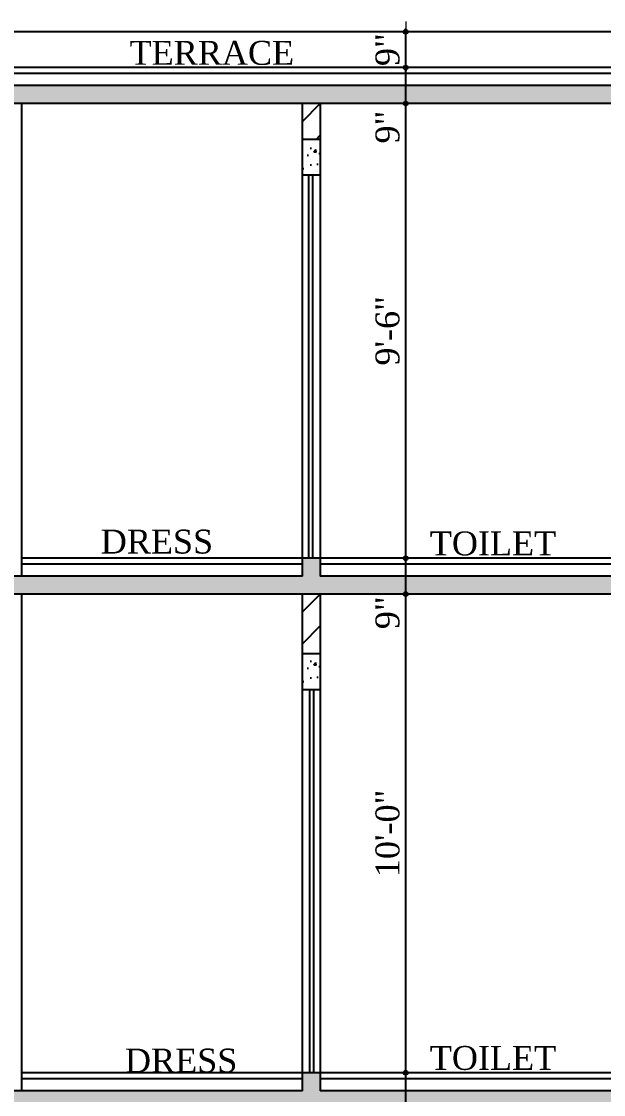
# Model space of a CAD drawing. Header units: feet. Extents: x 29269 to 32217, y -19918 to 20536.
# Drawn here: x 30145.3 to 30291.4, y -19580.8 to -19311.8 of the extents above; entities that cross this region are included whole.
import ezdxf

# ---------------------------------------------------------------- set-up
doc = ezdxf.new("R2010")
doc.units = ezdxf.units.FT
doc.header["$MEASUREMENT"] = 0
doc.header["$PDMODE"] = 2
doc.layers.get('0').update_dxf_attribs({"lineweight": 30})
doc.layers.add('BLK_1_FLR_1_REGULAR_ROOM_3', color=1, linetype='Continuous', plot=False)
for name, color, linetype, lineweight in [('D.DIM.', 191, 'Continuous', 5), ('HAT', 8, 'Continuous', 25), ('TEXT', 150, 'Continuous', 30), ('WAII', 1, 'Continuous', 25)]:
    doc.layers.add(name, color=color, linetype=linetype, lineweight=lineweight)
doc.styles.add('GURPREET', font='times.ttf')
doc.styles.get("Standard").update_dxf_attribs({"font": 'ARIALN.TTF'})
doc.dimstyles.new('GURPREET', dxfattribs={"dimtxt": 6, "dimasz": 0.4, "dimexe": 0.18, "dimexo": 0.0625, "dimgap": 1.5, "dimtad": 1, "dimdec": 1, "dimzin": 3, "dimdsep": 46, "dimlunit": 4, "dimtxsty": 'GURPREET', "dimblk": 'DIM TIK', "dimcen": 1, "dimse1": 1, "dimse2": 1, "dimclrd": 4, "dimclrt": 7, "dimadec": 0, "dimazin": 0, "dimtfac": 0.75, "dimtdec": 1, "dimtix": 1, "dimtmove": 2, "dimatfit": 3, "dimfxl": 0.18, "dimtolj": 1, "dimtzin": 0, "dimlwd": 25, "dimarcsym": 0})
doc.dimstyles.get("Standard").update_dxf_attribs({"dimtxt": 6, "dimasz": 4, "dimexe": 4, "dimexo": 4, "dimgap": 1, "dimtad": 1, "dimdec": 1, "dimzin": 3, "dimdsep": 46, "dimlunit": 4, "dimtxsty": 'Standard', "dimblk": 'ARCHTICK', "dimcen": 0.09, "dimadec": 0, "dimazin": 0, "dimtfac": 1.005, "dimtdec": 1, "dimtofl": 0, "dimtmove": 2, "dimatfit": 3, "dimfxl": 4, "dimfxlon": 1, "dimtolj": 1, "dimtzin": 0, "dimarcsym": 0})
pattern_1 = [(50, (-4015.833, -36884.417), (7.1726018, -0.62752135), [0.75, -8.25]), (355, (-4015.833, -36884.417), (-1.3875133, 7.5219213), [0.6, -6.6]), (100.451444, (-4015.235, -36884.469), (5.7850885, 6.8943999), [0.6374019, -7.0114211]), (46.1842, (-4015.833, -36882.417), (10.6724133, -1.6551928), [1.125, -12.375]), (96.635635, (-4014.944, -36882.555), (9.3466195, 9.741186), [0.9561034, -10.5171376]), (351.184164, (-4015.833, -36882.417), (9.3466195, 9.741186), [0.9, -9.9]), (21, (-4014.833, -36882.917), (5.9690705, -4.0261889), [0.75, -8.25]), (326, (-4014.833, -36882.917), (2.4331533, 7.2515005), [0.6, -6.6]), (71.451445, (-4014.3355, -36883.2524), (8.4022238, 3.2253115), [0.6374019, -7.0114211]), (37.5, (-4015.833, -36884.417), (0.12159855, 3.32893854), [0, -6.52, 0, -6.7, 0, -6.625]), (7.5, (-4015.833, -36884.417), (2.63069537, 3.94411712), [0, -3.82, 0, -6.37, 0, -2.525]), (327.5, (-4018.063, -36884.417), (5.33822436, -0.22554872), [0, -2.5, 0, -7.8, 0, -10.35]), (317.5, (-4019.063, -36884.417), (5.8318617, 1.0010498), [0, -3.25, 0, -5.18, 0, -7.35])]

# ---------------------------------------------------------------- blocks, each defined once
blk = doc.blocks.new('DIM TIK')
blk.add_hatch(color=7).paths.add_polyline_path([(-1.45, 0, 1), (1.45, 0, 1)])
at = {"color": 7}
for p, q in [((0, 1.45), (0, 6.43)), ((1.45, 0), (6.43, 0)), ((-6.43, 0), (-1.45, 0)), ((0, -6.43), (0, -1.45))]:
    blk.add_line(p, q, dxfattribs=at)
blk.add_circle((0, 0), 1.45, dxfattribs=at)
blk = doc.blocks.new('*D207')
at = {"layer": 'D.DIM.', "color": 4, "linetype": 'Continuous', "lineweight": 25, "transparency": 16777216}
blk.add_line((30241.77, -19583.98), (30241.77, -19575.78), dxfattribs=at)
at = {"layer": 'Defpoints', "color": 0, "transparency": 16777216}
for p in [(30220.32, -19575.38), (30241.77, -19575.38), (30241.77, -19584.38)]:
    blk.add_point(p, dxfattribs=at)
at = {"layer": 'D.DIM.', "color": 4, "lineweight": 25, "transparency": 16777216, "xscale": 0.4, "yscale": 0.4, "zscale": 0.4}
for p, rotation in [((30241.77, -19575.38), 90), ((30241.77, -19584.38), 270)]:
    blk.add_blockref('DIM TIK', p, dxfattribs=dict(at, rotation=rotation))
at = {"layer": 'D.DIM.', "color": 7, "transparency": 16777216, "insert": (30237.2, -19591.8), "char_height": 6, "attachment_point": 5, "rotation": 90, "style": 'GURPREET'}
blk.add_mtext('\\A1;9"', dxfattribs=at)
blk = doc.blocks.new('*D208')
at = {"layer": 'D.DIM.', "color": 4, "linetype": 'Continuous', "lineweight": 25, "transparency": 16777216}
blk.add_line((30241.77, -19574.98), (30241.77, -19455.78), dxfattribs=at)
at = {"layer": 'Defpoints', "color": 0, "transparency": 16777216}
for p in [(30220.32, -19455.38), (30241.77, -19455.38), (30220.32, -19575.38)]:
    blk.add_point(p, dxfattribs=at)
at = {"layer": 'D.DIM.', "color": 4, "lineweight": 25, "transparency": 16777216, "xscale": 0.4, "yscale": 0.4, "zscale": 0.4}
for p, rotation in [((30241.77, -19455.38), 90), ((30241.77, -19575.38), 270)]:
    blk.add_blockref('DIM TIK', p, dxfattribs=dict(at, rotation=rotation))
at = {"layer": 'D.DIM.', "color": 7, "transparency": 16777216, "insert": (30237.21, -19515.38), "char_height": 6, "attachment_point": 5, "rotation": 90, "style": 'GURPREET'}
blk.add_mtext('\\A1;10\'-0"', dxfattribs=at)
blk = doc.blocks.new('*D209')
at = {"layer": 'D.DIM.', "color": 4, "linetype": 'Continuous', "lineweight": 25, "transparency": 16777216}
blk.add_line((30241.77, -19454.98), (30241.77, -19446.78), dxfattribs=at)
at = {"layer": 'Defpoints', "color": 0, "transparency": 16777216}
for p in [(30220.32, -19446.38), (30241.77, -19446.38), (30220.32, -19455.38)]:
    blk.add_point(p, dxfattribs=at)
at = {"layer": 'D.DIM.', "color": 4, "lineweight": 25, "transparency": 16777216, "xscale": 0.4, "yscale": 0.4, "zscale": 0.4}
for p, rotation in [((30241.77, -19446.38), 90), ((30241.77, -19455.38), 270)]:
    blk.add_blockref('DIM TIK', p, dxfattribs=dict(at, rotation=rotation))
at = {"layer": 'D.DIM.', "color": 7, "transparency": 16777216, "insert": (30237.2, -19460.06), "char_height": 6, "attachment_point": 5, "rotation": 90, "style": 'GURPREET'}
blk.add_mtext('\\A1;9"', dxfattribs=at)
blk = doc.blocks.new('*D210')
at = {"layer": 'D.DIM.', "color": 4, "linetype": 'Continuous', "lineweight": 25, "transparency": 16777216}
blk.add_line((30241.77, -19445.98), (30241.77, -19332.78), dxfattribs=at)
at = {"layer": 'Defpoints', "color": 0, "transparency": 16777216}
for p in [(30220.32, -19332.38), (30241.77, -19332.38), (30220.32, -19446.38)]:
    blk.add_point(p, dxfattribs=at)
at = {"layer": 'D.DIM.', "color": 4, "lineweight": 25, "transparency": 16777216, "xscale": 0.4, "yscale": 0.4, "zscale": 0.4}
for p, rotation in [((30241.77, -19332.38), 90), ((30241.77, -19446.38), 270)]:
    blk.add_blockref('DIM TIK', p, dxfattribs=dict(at, rotation=rotation))
at = {"layer": 'D.DIM.', "color": 7, "transparency": 16777216, "insert": (30237.2, -19389.38), "char_height": 6, "attachment_point": 5, "rotation": 90, "style": 'GURPREET'}
blk.add_mtext('\\A1;9\'-6"', dxfattribs=at)
blk = doc.blocks.new('*D211')
at = {"layer": 'D.DIM.', "color": 4, "linetype": 'Continuous', "lineweight": 25, "transparency": 16777216}
blk.add_line((30241.77, -19331.98), (30241.77, -19323.78), dxfattribs=at)
at = {"layer": 'Defpoints', "color": 0, "transparency": 16777216}
for p in [(30220.49, -19323.38), (30241.77, -19323.38), (30220.32, -19332.38)]:
    blk.add_point(p, dxfattribs=at)
at = {"layer": 'D.DIM.', "color": 4, "lineweight": 25, "transparency": 16777216, "xscale": 0.4, "yscale": 0.4, "zscale": 0.4}
for p, rotation in [((30241.77, -19323.38), 90), ((30241.77, -19332.38), 270)]:
    blk.add_blockref('DIM TIK', p, dxfattribs=dict(at, rotation=rotation))
at = {"layer": 'D.DIM.', "color": 7, "transparency": 16777216, "insert": (30237.2, -19338.29), "char_height": 6, "attachment_point": 5, "rotation": 90, "style": 'GURPREET'}
blk.add_mtext('\\A1;9"', dxfattribs=at)
blk = doc.blocks.new('*D212')
at = {"layer": 'D.DIM.', "color": 4, "linetype": 'Continuous', "lineweight": 25, "transparency": 16777216}
for p, q in [((30241.77, -19313.98), (30241.77, -19313.58)), ((30241.77, -19323.38), (30241.77, -19314.38)), ((30241.77, -19323.78), (30241.77, -19324.18))]:
    blk.add_line(p, q, dxfattribs=at)
at = {"layer": 'Defpoints', "color": 0, "transparency": 16777216}
for p in [(30221.97, -19314.38), (30241.77, -19314.38), (30220.49, -19323.38)]:
    blk.add_point(p, dxfattribs=at)
at = {"layer": 'D.DIM.', "color": 4, "lineweight": 25, "transparency": 16777216, "xscale": 0.4, "yscale": 0.4, "zscale": 0.4}
for p, rotation in [((30241.77, -19314.38), 270), ((30241.77, -19323.38), 90)]:
    blk.add_blockref('DIM TIK', p, dxfattribs=dict(at, rotation=rotation))
at = {"layer": 'D.DIM.', "color": 7, "transparency": 16777216, "insert": (30237.2, -19318.88), "char_height": 6, "attachment_point": 5, "rotation": 90, "style": 'GURPREET'}
blk.add_mtext('\\A1;9"', dxfattribs=at)
blk = doc.blocks.new('*D535')
at = {"layer": 'D.DIM.', "color": 4, "linetype": 'Continuous', "lineweight": 25, "transparency": 16777216}
blk.add_line((30241.77, -19583.98), (30241.77, -19575.78), dxfattribs=at)
at = {"layer": 'Defpoints', "color": 0, "transparency": 16777216}
for p in [(30220.32, -19575.38), (30241.77, -19575.38), (30241.77, -19584.38)]:
    blk.add_point(p, dxfattribs=at)
at = {"layer": 'D.DIM.', "color": 4, "lineweight": 25, "transparency": 16777216, "xscale": 0.4, "yscale": 0.4, "zscale": 0.4}
for p, rotation in [((30241.77, -19575.38), 90), ((30241.77, -19584.38), 270)]:
    blk.add_blockref('DIM TIK', p, dxfattribs=dict(at, rotation=rotation))
at = {"layer": 'D.DIM.', "color": 7, "transparency": 16777216, "insert": (30237.2, -19591.8), "char_height": 6, "attachment_point": 5, "rotation": 90, "style": 'GURPREET'}
blk.add_mtext('\\A1;9"', dxfattribs=at)
blk = doc.blocks.new('*D536')
at = {"layer": 'D.DIM.', "color": 4, "linetype": 'Continuous', "lineweight": 25, "transparency": 16777216}
blk.add_line((30241.77, -19574.98), (30241.77, -19455.78), dxfattribs=at)
at = {"layer": 'Defpoints', "color": 0, "transparency": 16777216}
for p in [(30220.32, -19455.38), (30241.77, -19455.38), (30220.32, -19575.38)]:
    blk.add_point(p, dxfattribs=at)
at = {"layer": 'D.DIM.', "color": 4, "lineweight": 25, "transparency": 16777216, "xscale": 0.4, "yscale": 0.4, "zscale": 0.4}
for p, rotation in [((30241.77, -19455.38), 90), ((30241.77, -19575.38), 270)]:
    blk.add_blockref('DIM TIK', p, dxfattribs=dict(at, rotation=rotation))
at = {"layer": 'D.DIM.', "color": 7, "transparency": 16777216, "insert": (30237.21, -19515.38), "char_height": 6, "attachment_point": 5, "rotation": 90, "style": 'GURPREET'}
blk.add_mtext('\\A1;10\'-0"', dxfattribs=at)
blk = doc.blocks.new('*D537')
at = {"layer": 'D.DIM.', "color": 4, "linetype": 'Continuous', "lineweight": 25, "transparency": 16777216}
blk.add_line((30241.77, -19454.98), (30241.77, -19446.78), dxfattribs=at)
at = {"layer": 'Defpoints', "color": 0, "transparency": 16777216}
for p in [(30220.32, -19446.38), (30241.77, -19446.38), (30220.32, -19455.38)]:
    blk.add_point(p, dxfattribs=at)
at = {"layer": 'D.DIM.', "color": 4, "lineweight": 25, "transparency": 16777216, "xscale": 0.4, "yscale": 0.4, "zscale": 0.4}
for p, rotation in [((30241.77, -19446.38), 90), ((30241.77, -19455.38), 270)]:
    blk.add_blockref('DIM TIK', p, dxfattribs=dict(at, rotation=rotation))
at = {"layer": 'D.DIM.', "color": 7, "transparency": 16777216, "insert": (30237.2, -19460.06), "char_height": 6, "attachment_point": 5, "rotation": 90, "style": 'GURPREET'}
blk.add_mtext('\\A1;9"', dxfattribs=at)
blk = doc.blocks.new('*D538')
at = {"layer": 'D.DIM.', "color": 4, "linetype": 'Continuous', "lineweight": 25, "transparency": 16777216}
blk.add_line((30241.77, -19445.98), (30241.77, -19332.78), dxfattribs=at)
at = {"layer": 'Defpoints', "color": 0, "transparency": 16777216}
for p in [(30220.32, -19332.38), (30241.77, -19332.38), (30220.32, -19446.38)]:
    blk.add_point(p, dxfattribs=at)
at = {"layer": 'D.DIM.', "color": 4, "lineweight": 25, "transparency": 16777216, "xscale": 0.4, "yscale": 0.4, "zscale": 0.4}
for p, rotation in [((30241.77, -19332.38), 90), ((30241.77, -19446.38), 270)]:
    blk.add_blockref('DIM TIK', p, dxfattribs=dict(at, rotation=rotation))
at = {"layer": 'D.DIM.', "color": 7, "transparency": 16777216, "insert": (30237.2, -19389.38), "char_height": 6, "attachment_point": 5, "rotation": 90, "style": 'GURPREET'}
blk.add_mtext('\\A1;9\'-6"', dxfattribs=at)
blk = doc.blocks.new('*D539')
at = {"layer": 'D.DIM.', "color": 4, "linetype": 'Continuous', "lineweight": 25, "transparency": 16777216}
blk.add_line((30241.77, -19331.98), (30241.77, -19323.78), dxfattribs=at)
at = {"layer": 'Defpoints', "color": 0, "transparency": 16777216}
for p in [(30220.49, -19323.38), (30241.77, -19323.38), (30220.32, -19332.38)]:
    blk.add_point(p, dxfattribs=at)
at = {"layer": 'D.DIM.', "color": 4, "lineweight": 25, "transparency": 16777216, "xscale": 0.4, "yscale": 0.4, "zscale": 0.4}
for p, rotation in [((30241.77, -19323.38), 90), ((30241.77, -19332.38), 270)]:
    blk.add_blockref('DIM TIK', p, dxfattribs=dict(at, rotation=rotation))
at = {"layer": 'D.DIM.', "color": 7, "transparency": 16777216, "insert": (30237.2, -19338.29), "char_height": 6, "attachment_point": 5, "rotation": 90, "style": 'GURPREET'}
blk.add_mtext('\\A1;9"', dxfattribs=at)
blk = doc.blocks.new('*D540')
at = {"layer": 'D.DIM.', "color": 4, "linetype": 'Continuous', "lineweight": 25, "transparency": 16777216}
for p, q in [((30241.77, -19313.98), (30241.77, -19313.58)), ((30241.77, -19323.38), (30241.77, -19314.38)), ((30241.77, -19323.78), (30241.77, -19324.18))]:
    blk.add_line(p, q, dxfattribs=at)
at = {"layer": 'Defpoints', "color": 0, "transparency": 16777216}
for p in [(30221.97, -19314.38), (30241.77, -19314.38), (30220.49, -19323.38)]:
    blk.add_point(p, dxfattribs=at)
at = {"layer": 'D.DIM.', "color": 4, "lineweight": 25, "transparency": 16777216, "xscale": 0.4, "yscale": 0.4, "zscale": 0.4}
for p, rotation in [((30241.77, -19314.38), 270), ((30241.77, -19323.38), 90)]:
    blk.add_blockref('DIM TIK', p, dxfattribs=dict(at, rotation=rotation))
at = {"layer": 'D.DIM.', "color": 7, "transparency": 16777216, "insert": (30237.2, -19318.88), "char_height": 6, "attachment_point": 5, "rotation": 90, "style": 'GURPREET'}
blk.add_mtext('\\A1;9"', dxfattribs=at)
blk = doc.blocks.new('_ArchTick')
at = {"color": 0, "linetype": 'ByBlock', "const_width": 0.15}
blk.add_lwpolyline([(-0.5, -0.5), (0.5, 0.5)], dxfattribs=at)
blk = doc.blocks.new('*D854')
at = {"layer": 'BLK_1_FLR_1_REGULAR_ROOM_3', "color": 0, "lineweight": -2, "transparency": 16777216}
for p, q in [((30051.81, -19455.38), (30040.81, -19455.38)), ((30044.81, -19575.38), (30044.81, -19455.38)), ((30051.81, -19575.38), (30040.81, -19575.38))]:
    blk.add_line(p, q, dxfattribs=at)
at = {"layer": 'Defpoints', "color": 0, "transparency": 16777216}
for p in [(30044.81, -19455.38), (30158.23, -19455.38), (30158.23, -19575.38)]:
    blk.add_point(p, dxfattribs=at)
at = {"layer": 'BLK_1_FLR_1_REGULAR_ROOM_3', "color": 0, "lineweight": -2, "transparency": 16777216, "xscale": 4, "yscale": 4, "zscale": 4}
for p, rotation in [((30044.81, -19455.38), 90), ((30044.81, -19575.38), 270)]:
    blk.add_blockref('_ArchTick', p, dxfattribs=dict(at, rotation=rotation))
at = {"layer": 'BLK_1_FLR_1_REGULAR_ROOM_3', "color": 0, "transparency": 16777216, "insert": (30040.75, -19515.38), "char_height": 6, "attachment_point": 5, "rotation": 90}
blk.add_mtext('\\A1;10\'-0"', dxfattribs=at)

msp = doc.modelspace()

# ---------------------------------------------------------------- hatches: boundary and pattern name
at = {"layer": 'HAT'}
h = msp.add_hatch(dxfattribs=at)
h.set_pattern_fill('AR-CONC', color=256)
h.set_pattern_definition(pattern_1)
h.paths.add_polyline_path([(29734.32, -19327.88), (29734.32, -19323.38), (29729.82, -19323.38), (29729.82, -19314.38), (29725.32, -19314.38), (29725.32, -19350.38), (29729.82, -19350.38), (29729.82, -19332.38), (30392.82, -19332.38), (30392.82, -19350.38), (30397.32, -19350.38), (30397.32, -19314.38), (30392.82, -19314.38), (30392.82, -19323.38), (30388.32, -19323.38), (30388.32, -19327.88), (30325.32, -19327.88), (30325.32, -19323.38), (30316.32, -19323.38), (30316.32, -19327.88)])
h = msp.add_hatch(dxfattribs=at)
h.set_pattern_fill('ANSI31', color=256, scale=45)
h.set_pattern_definition([(45, (-4015.833, -36632.417), (-3.97747564, 3.97747564), [])])
h.paths.add_polyline_path([(30215.82, -19341.38), (30220.32, -19341.38), (30220.32, -19332.38), (30215.82, -19332.38)])
h = msp.add_hatch(dxfattribs=at)
h.set_pattern_fill('AR-CONC', color=256)
h.set_pattern_definition([(50, (-4015.833, -36626.8125), (7.1726018, -0.62752135), [0.75, -8.25]), (355, (-4015.833, -36626.8125), (-1.3875133, 7.5219213), [0.6, -6.6]), (100.4514, (-4015.235, -36626.865), (5.7850938, 6.8943954), [0.6374019, -7.0114211]), (46.1842, (-4015.833, -36624.8125), (10.6724105, -1.6551901), [1.125, -12.375]), (96.6356, (-4014.944, -36624.95), (9.346627, 9.7411787), [0.956103, -10.51713]), (351.1842, (-4015.833, -36624.812), (9.3466195, 9.741186), [0.9, -9.9]), (21, (-4014.833, -36625.3125), (5.9690705, -4.0261889), [0.75, -8.25]), (326, (-4014.833, -36625.3125), (2.4331533, 7.2515005), [0.6, -6.6]), (71.4514, (-4014.3355, -36625.648), (8.4022263, 3.225305), [0.6374019, -7.0114211]), (37.5, (-4015.833, -36626.8125), (0.12159855, 3.32893854), [0, -6.52, 0, -6.7, 0, -6.625]), (7.5, (-4015.833, -36626.8125), (2.63069537, 3.94411712), [0, -3.82, 0, -6.37, 0, -2.525]), (327.5, (-4018.063, -36626.8125), (5.33822436, -0.22554872), [0, -2.5, 0, -7.8, 0, -10.35]), (317.5, (-4019.063, -36626.8125), (5.8318617, 1.0010498), [0, -3.25, 0, -5.18, 0, -7.35])])
h.paths.add_polyline_path([(30220.32, -19341.78), (30215.82, -19341.78), (30215.82, -19350.78), (30220.32, -19350.78)])
h = msp.add_hatch(dxfattribs=at)
h.set_pattern_fill('AR-CONC', color=256)
h.set_pattern_definition(pattern_1)
h.paths.add_polyline_path([(30392.82, -19455.38), (30392.82, -19473.38), (30397.32, -19473.38), (30397.32, -19406.38), (30392.82, -19406.38), (30392.82, -19446.38), (30388.32, -19446.38), (30388.32, -19450.88), (30325.32, -19450.88), (30325.32, -19446.38), (30316.32, -19446.38), (30316.32, -19450.88), (30220.32, -19450.88), (30220.32, -19446.38), (30215.82, -19446.38), (30215.82, -19450.88), (29806.32, -19450.88), (29806.32, -19446.38), (29797.32, -19446.38), (29797.32, -19450.88), (29734.32, -19450.88), (29734.32, -19446.38), (29729.82, -19446.38), (29729.82, -19406.38), (29725.32, -19406.38), (29725.32, -19473.38), (29729.82, -19473.38), (29729.82, -19455.38)])
h = msp.add_hatch(dxfattribs=at)
h.set_pattern_fill('ANSI31', color=256, scale=45)
h.set_pattern_definition([(45, (-4015.833, -36755.417), (-3.97747564, 3.97747564), [])])
h.paths.add_polyline_path([(30220.32, -19455.38), (30215.82, -19455.38), (30215.82, -19470.38), (30220.32, -19470.38)])
h = msp.add_hatch(dxfattribs=at)
h.set_pattern_fill('AR-CONC', color=256)
h.set_pattern_definition([(50, (-4015.833, -36755.417), (7.1726018, -0.62752135), [0.75, -8.25]), (355, (-4015.833, -36755.417), (-1.3875133, 7.5219213), [0.6, -6.6]), (100.4514, (-4015.235, -36755.469), (5.7850938, 6.8943954), [0.6374019, -7.0114211]), (46.1842, (-4015.833, -36753.417), (10.6724105, -1.6551901), [1.125, -12.375]), (96.6356, (-4014.944, -36753.555), (9.346627, 9.7411787), [0.956103, -10.51713]), (351.1842, (-4015.833, -36753.417), (9.3466195, 9.741186), [0.9, -9.9]), (21, (-4014.833, -36753.917), (5.9690705, -4.0261889), [0.75, -8.25]), (326, (-4014.833, -36753.917), (2.4331533, 7.2515005), [0.6, -6.6]), (71.4514, (-4014.3355, -36754.2524), (8.4022263, 3.225305), [0.6374019, -7.0114211]), (37.5, (-4015.833, -36755.417), (0.12159855, 3.32893854), [0, -6.52, 0, -6.7, 0, -6.625]), (7.5, (-4015.833, -36755.417), (2.63069537, 3.94411712), [0, -3.82, 0, -6.37, 0, -2.525]), (327.5, (-4018.063, -36755.417), (5.33822436, -0.22554872), [0, -2.5, 0, -7.8, 0, -10.35]), (317.5, (-4019.063, -36755.417), (5.8318617, 1.0010498), [0, -3.25, 0, -5.18, 0, -7.35])])
h.paths.add_polyline_path([(30220.32, -19470.38), (30215.82, -19470.38), (30215.82, -19479.38), (30220.32, -19479.38)])
h = msp.add_hatch(dxfattribs=at)
h.set_pattern_fill('AR-CONC', color=256)
h.set_pattern_definition(pattern_1)
h.paths.add_polyline_path([(29729.82, -19584.38), (30392.82, -19584.38), (30392.82, -19602.38), (30397.32, -19602.38), (30397.32, -19535.38), (30392.82, -19535.38), (30392.82, -19575.38), (30388.32, -19575.38), (30388.32, -19579.88), (30325.32, -19579.88), (30325.32, -19575.38), (30316.32, -19575.38), (30316.32, -19579.88), (30220.32, -19579.88), (30220.32, -19575.38), (30215.82, -19575.38), (30215.82, -19579.88), (29806.32, -19579.88), (29806.32, -19575.38), (29797.32, -19575.38), (29797.32, -19579.88), (29734.32, -19579.88), (29734.32, -19575.38), (29729.82, -19575.38), (29729.82, -19535.38), (29725.32, -19535.38), (29725.32, -19602.38), (29729.82, -19602.38)])

# ---------------------------------------------------------------- linework, layer by layer
at = {"layer": 'WAII'}
for p, q in [((30392.82, -19314.38), (29725.32, -19314.38)), ((30392.82, -19323.38), (29729.82, -19323.38)), ((30316.32, -19324.88), (29734.32, -19324.88)), ((30316.32, -19327.88), (29734.32, -19327.88)), ((30392.82, -19332.38), (29729.82, -19332.38)), ((30145.32, -19332.38), (30145.32, -19450.88)), ((30215.82, -19450.88), (30215.82, -19332.38)), ((30220.32, -19332.38), (30220.32, -19450.88)), ((30220.32, -19341.38), (30215.82, -19341.38)), ((30220.32, -19350.38), (30215.82, -19350.38)), ((30217.37, -19350.38), (30217.37, -19446.38)), ((30218.37, -19350.38), (30218.37, -19446.38)), ((30392.82, -19446.38), (30145.32, -19446.38)), ((30215.82, -19447.88), (30145.32, -19447.88)), ((30316.32, -19447.88), (30220.32, -19447.88)), ((30215.82, -19450.88), (29806.32, -19450.88)), ((30316.32, -19450.88), (30220.32, -19450.88)), ((30392.82, -19455.38), (29729.82, -19455.38)), ((30145.32, -19455.38), (30145.32, -19579.88)), ((30215.82, -19579.88), (30215.82, -19455.38)), ((30220.32, -19455.38), (30220.32, -19579.88)), ((30220.32, -19470.38), (30215.82, -19470.38)), ((30220.32, -19479.38), (30215.82, -19479.38)), ((30217.59, -19479.38), (30217.59, -19575.38)), ((30218.59, -19479.38), (30218.59, -19575.38)), ((30392.82, -19575.38), (30145.32, -19575.38)), ((30215.82, -19576.88), (30145.32, -19576.88)), ((30316.32, -19576.88), (30220.32, -19576.88)), ((30215.82, -19579.88), (29806.32, -19579.88)), ((30316.32, -19579.88), (30220.32, -19579.88))]:
    msp.add_line(p, q, dxfattribs=at)

# ---------------------------------------------------------------- texts
at = {"layer": 'TEXT', "char_height": 6, "style": 'GURPREET'}
for s, insert, width, attachment_point in [('TERRACE', (30213.75, -19316.68), 80.5866, 3), ('DRESS', (30165.22, -19439.21), 123.8006, 1), ('TOILET', (30247.81, -19439.67), 123.8006, 1), ('DRESS', (30171.3, -19569.33), 123.8006, 1), ('TOILET', (30247.81, -19568.67), 123.8006, 1)]:
    msp.add_mtext(s, dxfattribs=dict(at, insert=insert, width=width, attachment_point=attachment_point))

# ---------------------------------------------------------------- dimensions: what is measured, and where the dimension line sits
at = {"layer": 'BLK_1_FLR_1_REGULAR_ROOM_3', "color": 1}
dim = msp.add_linear_dim(base=(30044.81, -19455.38), p1=(30158.23, -19575.38), p2=(30158.23, -19455.38), angle=90, dimstyle='Standard', override={"dimfxl": 7}, dxfattribs=at)
dim.commit()
dim.dimension.update_dxf_attribs({"geometry": '*D854', "text_midpoint": (30040.75, -19515.38)})
at = {"layer": 'D.DIM.'}
for base, p1, p2, picture, middle in [((30241.77, -19314.38), (30220.49, -19323.38), (30221.97, -19314.38), '*D212', (30237.2, -19318.88)), ((30241.77, -19314.38), (30220.49, -19323.38), (30221.97, -19314.38), '*D540', (30237.2, -19318.88)), ((30241.77, -19332.38), (30220.32, -19446.38), (30220.32, -19332.38), '*D210', (30237.2, -19389.38)), ((30241.77, -19332.38), (30220.32, -19446.38), (30220.32, -19332.38), '*D538', (30237.2, -19389.38)), ((30241.77, -19455.38), (30220.32, -19575.38), (30220.32, -19455.38), '*D208', (30237.21, -19515.38)), ((30241.77, -19455.38), (30220.32, -19575.38), (30220.32, -19455.38), '*D536', (30237.21, -19515.38))]:
    dim = msp.add_linear_dim(base=base, p1=p1, p2=p2, angle=90, dimstyle='GURPREET', dxfattribs=at)
    dim.commit()
    dim.dimension.update_dxf_attribs({"geometry": picture, "text_midpoint": middle})
for base, p1, p2, picture, middle in [((30241.77, -19323.38), (30220.32, -19332.38), (30220.49, -19323.38), '*D211', (30237.2, -19338.29)), ((30241.77, -19323.38), (30220.32, -19332.38), (30220.49, -19323.38), '*D539', (30237.2, -19338.29)), ((30241.77, -19446.38), (30220.32, -19455.38), (30220.32, -19446.38), '*D209', (30237.2, -19460.06)), ((30241.77, -19446.38), (30220.32, -19455.38), (30220.32, -19446.38), '*D537', (30237.2, -19460.06)), ((30241.77, -19575.38), (30241.77, -19584.38), (30220.32, -19575.38), '*D207', (30237.2, -19591.8)), ((30241.77, -19575.38), (30241.77, -19584.38), (30220.32, -19575.38), '*D535', (30237.2, -19591.8))]:
    dim = msp.add_linear_dim(base=base, p1=p1, p2=p2, angle=90, dimstyle='GURPREET', dxfattribs=at)
    dim.commit()
    dim.dimension.update_dxf_attribs({"geometry": picture, "text_midpoint": middle, "dimtype": 160})

doc.saveas('drawing.dxf')
